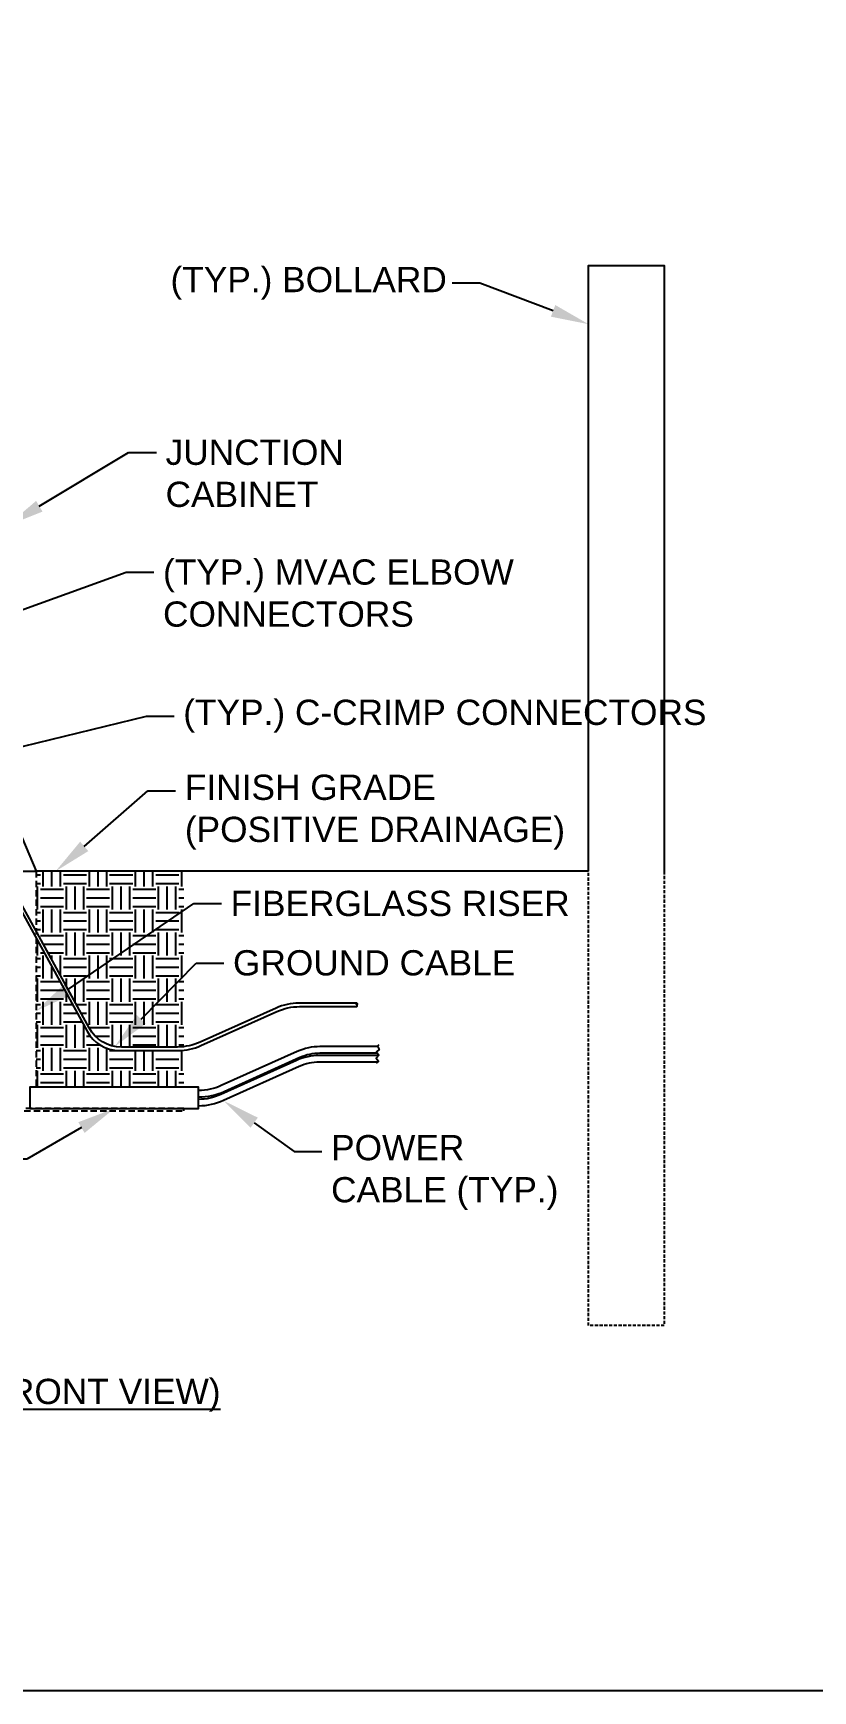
# Model space of a CAD drawing. Header units: feet. Extents: x -689 to 1837, y -511 to 1546.
# Drawn here: x 188.5 to 250.2, y 436.1 to 567.4 of the extents above; entities that cross this region are included whole.
import ezdxf
from ezdxf import colors
from ezdxf.entities.mleader import LeaderData, LeaderLine
from ezdxf.enums import TextEntityAlignment as Align
from ezdxf.math import Vec2, Vec3

# ---------------------------------------------------------------- set-up
doc = ezdxf.new("R2010")
doc.units = ezdxf.units.FT
doc.header["$MEASUREMENT"] = 0
doc.linetypes.add('HIDDEN', pattern=[0.375, 0.25, -0.125])
for name, color, linetype in [('E-CABL-ACF', 1, 'AC_CABLE_FEEDER'), ('E-COND-PVC', 4, 'Continuous'), ('E-DETL-1', 7, 'Continuous'), ('E-EQPM-ENCL', 8, 'Continuous'), ('E-FIN-GR', 4, 'Continuous'), ('E-HATCH', 9, 'Continuous'), ('G-ANNO-TEXT', 1, 'Continuous'), ('G-ANNO-TEXT @ 20', 1, 'Continuous')]:
    doc.layers.add(name, color=color, linetype=linetype)
doc.layers.add('G-NPLT', color=67, linetype='Continuous', plot=False)
doc.styles.add('NEI-A', font='arial.ttf')
doc.styles.get("Standard").update_dxf_attribs({"font": 'arial.ttf'})
doc.linetypes.add('AC_CABLE_FEEDER', pattern='A,0.2,-0.05,0,-0.05,0.2,-0.12,["ACF",Standard,S=0.1,R=0,X=-0.05,Y=-0.05],-0.3,0.2,-0.05,0,-0.05', length=1.22)

# ---------------------------------------------------------------- blocks, each defined once
blk = doc.blocks.new('DETAIL_TITLE')
blk.add_circle((0.592, -0.513), 0.25)
at = {"style": 'NEI-A'}
blk.add_attdef('DETAIL_TITLE_001', (0.91, -0.485), '', height=0.2, dxfattribs=at)
at = {"style": 'NEI-A', "flags": 8}
blk.add_attdef('#', text='', height=0.2, dxfattribs=at).set_placement((0.592, -0.511), align=Align.MIDDLE_CENTER)
at = {"style": 'NEI-A'}
for tag, p in [('SCALE:', (0.939, -0.738)), ('1"_=_', (1.547, -0.738))]:
    blk.add_attdef(tag, text='', height=0.1, dxfattribs=at).set_placement(p, align=Align.BOTTOM_LEFT)

msp = doc.modelspace()

# ---------------------------------------------------------------- linework, layer by layer
at = {"layer": 'E-CABL-ACF', "linetype": 'Continuous', "flags": 128}
msp.add_lwpolyline([(215.72788, 487.11587), (211.16352, 487.11587, 0.106093529), (209.36479, 486.72985), (203.35194, 484.02451, -0.106093529), (201.5532, 483.6385)], format="xyb", dxfattribs=at)
at = {"layer": 'E-COND-PVC'}
msp.add_lwpolyline([(188.18435, 482.21007), (201.5532, 482.21007), (201.5532, 483.89888), (188.18435, 483.89888)], close=True, dxfattribs=at)
at = {"layer": 'E-DETL-1', "color": 64, "linetype": 'Continuous', "flags": 128}
msp.add_lwpolyline([(214.07654, 490.28815, 0.512701525), (214.07654, 490.42514, -0.512701525), (214.07654, 490.56214, -0.512701525), (214.07654, 490.42514, 0.512701525)], format="xyb", dxfattribs=at)
at = {"layer": 'E-EQPM-ENCL', "linetype": 'Continuous', "ltscale": 2, "flags": 128}
for points in [[(187.03253, 504.94755), (188.68435, 501.01389)], [(121.6471, 501.01389), (188.68435, 501.01389)]]:
    msp.add_lwpolyline(points, dxfattribs=at)
at = {"layer": 'E-EQPM-ENCL', "linetype": 'HIDDEN', "ltscale": 2, "flags": 128}
msp.add_lwpolyline([(188.68435, 501.01389), (188.68435, 483.89888)], dxfattribs=at)
at = {"layer": 'E-EQPM-ENCL', "linetype": 'HIDDEN', "ltscale": 2}
msp.add_lwpolyline([(145.74869, 482.01718), (200.37464, 482.01718), (200.37464, 482.21007), (145.85097, 482.21007)], dxfattribs=at)
at = {"layer": 'G-ANNO-TEXT'}
msp.add_lwpolyline([(215.81699, 487.2695), (215.70957, 487.14892), (215.86063, 486.87617), (215.63508, 486.7072), (215.83898, 486.42924), (215.60427, 486.21226), (215.78832, 485.95849), (215.61734, 485.80193)], dxfattribs=at)
at = {"layer": 'G-NPLT'}
msp.add_lwpolyline([(0, 877.3502), (496, 877.3502), (496, 436.069), (0, 436.069)], close=True, dxfattribs=at)

# ---------------------------------------------------------------- block references
at = {"layer": 'G-ANNO-TEXT @ 20'}
ref = msp.add_blockref('DETAIL_TITLE', (117.55692, 463.08292), dxfattribs=dict(at, xscale=10, yscale=10, zscale=10))
ref.add_attrib('#', '5', dxfattribs={"layer": '0', "height": 2, "style": 'NEI-A'}).set_placement((123.47892, 457.97392), align=Align.MIDDLE_CENTER)
ref.add_attrib('DETAIL_TITLE_001', '%%U4-WAY MEDIUM VOLTAGE JUNCTION BOX (FRONT VIEW)', (126.62041, 458.79607), dxfattribs={"layer": '0', "height": 2, "style": 'NEI-A'})
ref.add_attrib('SCALE:', 'SCALE:', dxfattribs={"layer": '0', "height": 1, "style": 'NEI-A'}).set_placement((126.94341, 457.23898), align=Align.TOP_LEFT)
ref.add_attrib('1"_=_', 'NTS', dxfattribs={"layer": '0', "height": 1, "style": 'NEI-A'}).set_placement((132.54066, 457.21455), align=Align.TOP_LEFT)

# ---------------------------------------------------------------- next in the draw order: leaders
at = {"layer": 'G-ANNO-TEXT'}
ml = msp.add_multileader_mtext('Standard', dxfattribs=at)
ml.set_content('\\pxsm1;JUNCTION CABINET', color=256, style='NEI-A')
ml.set_leader_properties()
ml.build(insert=Vec2(0, 0))
ml.multileader.update_dxf_attribs({"dogleg_length": 3, "arrow_head_size": 3})
ctx = ml.context
ctx.base_point, ctx.char_height, ctx.arrow_head_size, ctx.landing_gap_size, ctx.plane_origin = Vec3(198.20588, 534.19714), 2, 3, 0.73064, Vec3(173.96159, 516.48097)
notes = []
notes.append((ctx, [(0, (1, 1, 0), (196.01395, 534.19714), (1, 0), 2.19193, [(0, [(186.36798, 528.38536)], 0, [])])]))
ctx.mtext.insert, ctx.mtext.width, ctx.mtext.line_spacing_factor, ctx.mtext.flow_direction = Vec3(198.93652, 535.21419), 9.8540412, 0.6, 5
ctx.mtext.has_bg_fill, ctx.mtext.bg_color, ctx.mtext.bg_scale_factor, ctx.mtext.bg_transparency, ctx.mtext.use_window_bg_color = 1, -1073741824, 1.5, 0, 1
ml = msp.add_multileader_mtext('Standard', dxfattribs=at)
ml.set_content('\\pxsm1;(TYP.) MVAC ELBOW CONNECTORS', color=256, style='NEI-A')
ml.set_leader_properties()
ml.build(insert=Vec2(0, 0))
ml.multileader.update_dxf_attribs({"dogleg_length": 3, "arrow_head_size": 3})
ctx = ml.context
ctx.base_point, ctx.char_height, ctx.arrow_head_size, ctx.landing_gap_size, ctx.plane_origin = Vec3(198.00388, 524.70834), 2, 3, 0.73064, Vec3(179.89717, 494.01976)
notes.append((ctx, [(0, (1, 1, 0), (195.81195, 524.70834), (1, 0), 2.19193, [(0, [(180.33057, 519.10339)], 0, [])])]))
ctx.mtext.insert, ctx.mtext.width, ctx.mtext.defined_height, ctx.mtext.line_spacing_factor, ctx.mtext.flow_direction = Vec3(198.73453, 525.72539), 27.7801745, 9.09263, 0.6, 5
ctx.mtext.has_bg_fill, ctx.mtext.bg_color, ctx.mtext.bg_scale_factor, ctx.mtext.bg_transparency, ctx.mtext.use_window_bg_color = 1, -1073741824, 1.5, 0, 1
ml = msp.add_multileader_mtext('Standard', dxfattribs=at)
ml.set_content('\\pxsm1,t2;FINISH GRADE \\P\\ptz;(POSITIVE DRAINAGE)', color=256, style='NEI-A')
ml.set_leader_properties()
ml.build(insert=Vec2(0, 0))
ml.multileader.update_dxf_attribs({"dogleg_length": 3, "arrow_head_size": 3})
ctx = ml.context
ctx.base_point, ctx.char_height, ctx.arrow_head_size, ctx.landing_gap_size, ctx.plane_origin = Vec3(199.73284, 507.37262), 2, 3, 0.73064, Vec3(174.00108, 481.95953)
notes.append((ctx, [(0, (1, 1, 0), (197.54091, 507.37262), (1, 0), 2.19193, [(0, [(190.23301, 501.01389)], 0, [])])]))
ctx.mtext.insert, ctx.mtext.width, ctx.mtext.defined_height, ctx.mtext.line_spacing_factor, ctx.mtext.flow_direction = Vec3(200.46348, 508.66662), 39.3140715, 7.10807, 0.6, 5
ctx.mtext.has_bg_fill, ctx.mtext.bg_color, ctx.mtext.bg_scale_factor, ctx.mtext.bg_transparency, ctx.mtext.use_window_bg_color = 1, -1073741824, 1.5, 0, 1
ml = msp.add_multileader_mtext('Standard', dxfattribs=at)
ml.set_content('\\pxsm1;8" SCH. 40 (TYP.)', color=256, style='NEI-A')
ml.set_leader_properties()
ml.build(insert=Vec2(0, 0))
ml.multileader.update_dxf_attribs({"dogleg_length": 3, "arrow_head_size": 3})
ctx = ml.context
ctx.base_point, ctx.char_height, ctx.arrow_head_size, ctx.landing_gap_size, ctx.plane_origin = Vec3(161.79427, 478.19328), 2, 3, 0.73064, Vec3(155.40413, 453.82601)
notes.append((ctx, [(1, (1, 1, 0), (187.96181, 478.19328), (-1, 0), 2.19193, [(0, [(194.86878, 482.21007)], 0, [])])]))
ctx.mtext.insert, ctx.mtext.width, ctx.mtext.defined_height, ctx.mtext.line_spacing_factor, ctx.mtext.flow_direction = Vec3(162.52491, 479.48728), 23.5039303, 6.3164, 0.6, 5
ctx.mtext.has_bg_fill, ctx.mtext.bg_color, ctx.mtext.bg_scale_factor, ctx.mtext.bg_transparency, ctx.mtext.use_window_bg_color = 1, -1073741824, 1.5, 0, 1
ml = msp.add_multileader_mtext('Standard', dxfattribs=at)
ml.set_content('\\pxsm1;POWER CABLE (TYP.)', color=256, style='NEI-A')
ml.set_leader_properties()
ml.build(insert=Vec2(0, 0))
ml.multileader.update_dxf_attribs({"dogleg_length": 3, "arrow_head_size": 3})
ctx = ml.context
ctx.base_point, ctx.char_height, ctx.arrow_head_size, ctx.landing_gap_size, ctx.plane_origin = Vec3(211.31358, 478.81868), 2, 3, 0.73064, Vec3(164.05293, 454.45141)
notes.append((ctx, [(0, (1, 1, 0), (209.12165, 478.81868), (1, 0), 2.19193, [(0, [(203.51758, 482.83547)], 0, [])])]))
ctx.mtext.insert, ctx.mtext.width, ctx.mtext.defined_height, ctx.mtext.line_spacing_factor, ctx.mtext.flow_direction = Vec3(212.04423, 480.11268), 18.5253262, 6.3164, 0.6, 5
ctx.mtext.has_bg_fill, ctx.mtext.bg_color, ctx.mtext.bg_scale_factor, ctx.mtext.bg_transparency, ctx.mtext.use_window_bg_color = 1, -1073741824, 1.5, 0, 1
for ctx, leaders in notes:
    for number, flags, end, landing, length, lines in leaders:
        leader = LeaderData()
        leader.index, (leader.has_last_leader_line, leader.has_dogleg_vector, leader.attachment_direction) = number, flags
        leader.last_leader_point, leader.dogleg_vector, leader.dogleg_length = Vec3(end), Vec3(landing), length
        for number, points, colour, breaks in lines:
            line = LeaderLine()
            line.index, line.vertices, line.color, line.breaks = number, Vec3.list(points), colors.encode_raw_color(colour), breaks
            leader.lines.append(line)
        ctx.leaders.append(leader)

# ---------------------------------------------------------------- next in the draw order: linework, layer by layer
at = {"layer": 'E-CABL-ACF', "linetype": 'Continuous', "flags": 128}
for points in [[(215.72361, 486.58652), (211.16352, 486.58652, 0.106093529), (209.58199, 486.24711), (203.56913, 483.54177, -0.106093529), (201.5532, 483.10915)], [(215.8177, 486.40956), (211.11197, 486.40956, 0.106093529), (209.31323, 486.02354), (203.30038, 483.3182, -0.103121086), (201.5532, 482.93249, -0.103121086)], [(215.69461, 485.88021), (211.11197, 485.88021, 0.106093529), (209.53043, 485.54081), (203.51758, 482.83547, -0.103441263), (201.5532, 482.40311, -0.103441263)]]:
    msp.add_lwpolyline(points, format="xyb", dxfattribs=at)
at = {"layer": 'E-DETL-1', "color": 64, "linetype": 'Continuous', "flags": 128}
for points in [[(182.35973, 506.78626, -0.198591478), (182.79483, 506.4363), (192.71869, 488.32875, 0.273920873), (195.2816, 486.81078), (199.94237, 486.81078, 0.106093529), (201.74111, 487.19679), (207.75396, 489.90213, -0.106093529), (209.55269, 490.28815), (214.07654, 490.28815)], [(214.07654, 490.56214), (209.49389, 490.56214, 0.106093529), (207.69516, 490.17613), (201.68231, 487.47079, -0.106093529), (199.88357, 487.08477), (195.44388, 487.08477, -0.273920873), (192.88097, 488.60274), (182.95711, 506.71029, 0.160109262), (182.62388, 507.02192)]]:
    msp.add_lwpolyline(points, format="xyb", dxfattribs=at)
at = {"layer": 'E-FIN-GR', "flags": 128}
msp.add_lwpolyline([(232.43562, 501.01389), (188.68435, 501.01389)], dxfattribs=at)

# ---------------------------------------------------------------- next in the draw order: leaders
at = {"layer": 'G-ANNO-TEXT'}
ml = msp.add_multileader_mtext('Standard', dxfattribs=at)
ml.set_content('\\pxsm1;(TYP.) C-CRIMP CONNECTORS', color=256, style='NEI-A')
ml.set_leader_properties()
ml.build(insert=Vec2(0, 0))
ml.multileader.update_dxf_attribs({"dogleg_length": 3, "arrow_head_size": 3})
ctx = ml.context
ctx.base_point, ctx.char_height, ctx.arrow_head_size, ctx.landing_gap_size, ctx.plane_origin = Vec3(199.60638, 513.31309), 2, 3, 0.73064, Vec3(179.89717, 484.30794)
notes = []
notes.append((ctx, [(0, (1, 1, 0), (197.41445, 513.31309), (1, 0), 2.19193, [(0, [(181.27592, 509.36515)], 0, [])])]))
ctx.mtext.insert, ctx.mtext.width, ctx.mtext.defined_height, ctx.mtext.line_spacing_factor, ctx.mtext.flow_direction = Vec3(200.33702, 514.60709), 43.9011401, 6.43742, 0.6, 5
ctx.mtext.has_bg_fill, ctx.mtext.bg_color, ctx.mtext.bg_scale_factor, ctx.mtext.bg_transparency, ctx.mtext.use_window_bg_color = 1, -1073741824, 1.5, 0, 1
for ctx, leaders in notes:
    for number, flags, end, landing, length, lines in leaders:
        leader = LeaderData()
        leader.index, (leader.has_last_leader_line, leader.has_dogleg_vector, leader.attachment_direction) = number, flags
        leader.last_leader_point, leader.dogleg_vector, leader.dogleg_length = Vec3(end), Vec3(landing), length
        for number, points, colour, breaks in lines:
            line = LeaderLine()
            line.index, line.vertices, line.color, line.breaks = number, Vec3.list(points), colors.encode_raw_color(colour), breaks
            leader.lines.append(line)
        ctx.leaders.append(leader)

# ---------------------------------------------------------------- next in the draw order: hatches: boundary and pattern name
at = {"layer": 'E-HATCH'}
h = msp.add_hatch(dxfattribs=at)
h.set_pattern_fill('EARTH', color=252, scale=7.30643)
h.set_pattern_definition([(0, (104.9999, -173.9802), (1.8266074, 1.8266074), [1.826607, -1.826607]), (0, (104.9999, -173.2952), (1.8266074, 1.8266074), [1.826607, -1.826607]), (0, (104.9999, -172.6102), (1.8266074, 1.8266074), [1.826607, -1.826607]), (90, (105.2282, -172.382), (-1.8266074, 1.8266074), [1.826607, -1.826607]), (90, (105.9132, -172.382), (-1.8266074, 1.8266074), [1.826607, -1.826607]), (90, (106.5982, -172.382), (-1.8266074, 1.8266074), [1.826607, -1.826607])])
h.paths.add_polyline_path([(200.37464, 497.90749), (200.37464, 501.01389), (188.68435, 501.01389), (188.68435, 496.26009), (191.20695, 491.65723)])
h.paths.add_polyline_path([(200.37464, 497.90749), (191.20695, 491.65723), (192.88097, 488.60274, 0.273920873), (195.44388, 487.08477), (199.88357, 487.08477, 0.028070543), (200.37464, 487.11236)])
h.paths.add_polyline_path([(200.37464, 486.83215, -0.024696251), (199.94237, 486.81078), (195.2816, 486.81078, -0.273920873), (192.71869, 488.32875), (188.68435, 495.68999), (188.68435, 483.904), (193.69943, 483.89888), (200.37464, 483.89888)])
h.paths.add_polyline_path([(196.49132, 503.01267), (227.66867, 503.01267), (227.66867, 510.51142), (196.49132, 510.51142)], flags=9)

# ---------------------------------------------------------------- next in the draw order: leaders
at = {"layer": 'G-ANNO-TEXT'}
ml = msp.add_multileader_mtext('Standard', dxfattribs=at)
ml.set_content('\\pxsm1;FIBERGLASS RISER ', color=256, style='NEI-A')
ml.set_leader_properties()
ml.build(insert=Vec2(0, 0))
ml.multileader.update_dxf_attribs({"dogleg_length": 3, "arrow_head_size": 3})
ctx = ml.context
ctx.base_point, ctx.char_height, ctx.arrow_head_size, ctx.landing_gap_size, ctx.plane_origin = Vec3(203.35782, 498.44694), 2, 3, 0.73064, Vec3(176.32313, 471.29161)
notes = []
notes.append((ctx, [(0, (1, 1, 0), (201.16589, 498.44694), (1, 0), 2.19193, [(0, [(188.68435, 489.9374)], 0, [])])]))
ctx.mtext.insert, ctx.mtext.width, ctx.mtext.defined_height, ctx.mtext.line_spacing_factor, ctx.mtext.flow_direction = Vec3(204.08846, 499.46399), 29.2336201, 5.65077, 0.6, 5
ctx.mtext.has_bg_fill, ctx.mtext.bg_color, ctx.mtext.bg_scale_factor, ctx.mtext.bg_transparency, ctx.mtext.use_window_bg_color = 1, -1073741824, 1.5, 0, 1
for ctx, leaders in notes:
    for number, flags, end, landing, length, lines in leaders:
        leader = LeaderData()
        leader.index, (leader.has_last_leader_line, leader.has_dogleg_vector, leader.attachment_direction) = number, flags
        leader.last_leader_point, leader.dogleg_vector, leader.dogleg_length = Vec3(end), Vec3(landing), length
        for number, points, colour, breaks in lines:
            line = LeaderLine()
            line.index, line.vertices, line.color, line.breaks = number, Vec3.list(points), colors.encode_raw_color(colour), breaks
            leader.lines.append(line)
        ctx.leaders.append(leader)

# ---------------------------------------------------------------- next in the draw order: linework, layer by layer
at = {"layer": 'E-EQPM-ENCL', "flags": 128}
msp.add_lwpolyline([(232.43562, 501.01389), (232.43562, 549.01389), (238.43562, 549.01389), (238.43562, 501.01389)], dxfattribs=at)
at = {"layer": 'E-EQPM-ENCL', "linetype": 'HIDDEN', "flags": 128}
msp.add_lwpolyline([(238.43562, 501.01389), (238.43562, 465.01389), (232.43562, 465.01389), (232.43562, 501.01389)], dxfattribs=at)

# ---------------------------------------------------------------- next in the draw order: leaders
at = {"layer": 'G-ANNO-TEXT'}
ml = msp.add_multileader_mtext('Standard', dxfattribs=at)
ml.set_content('\\pxsm1;GROUND CABLE', color=256, style='NEI-A')
ml.set_leader_properties()
ml.build(insert=Vec2(0, 0))
ml.multileader.update_dxf_attribs({"dogleg_length": 3, "arrow_head_size": 3})
ctx = ml.context
ctx.base_point, ctx.char_height, ctx.arrow_head_size, ctx.landing_gap_size, ctx.plane_origin = Vec3(203.54578, 493.74135), 2, 3, 0.73064, Vec3(169.04395, 509.48043)
notes = []
notes.append((ctx, [(0, (1, 1, 0), (201.35385, 493.74135), (1, 0), 2.19193, [(0, [(194.91783, 487.13251)], 0, [])])]))
ctx.mtext.insert, ctx.mtext.width, ctx.mtext.defined_height, ctx.mtext.line_spacing_factor, ctx.mtext.flow_direction = Vec3(204.27642, 494.75841), 23.9494315, 3.59768, 0.6, 5
ctx.mtext.has_bg_fill, ctx.mtext.bg_color, ctx.mtext.bg_scale_factor, ctx.mtext.bg_transparency, ctx.mtext.use_window_bg_color = 1, -1073741824, 1.5, 0, 1
for ctx, leaders in notes:
    for number, flags, end, landing, length, lines in leaders:
        leader = LeaderData()
        leader.index, (leader.has_last_leader_line, leader.has_dogleg_vector, leader.attachment_direction) = number, flags
        leader.last_leader_point, leader.dogleg_vector, leader.dogleg_length = Vec3(end), Vec3(landing), length
        for number, points, colour, breaks in lines:
            line = LeaderLine()
            line.index, line.vertices, line.color, line.breaks = number, Vec3.list(points), colors.encode_raw_color(colour), breaks
            leader.lines.append(line)
        ctx.leaders.append(leader)

# ---------------------------------------------------------------- next in the draw order: leaders
ml = msp.add_multileader_mtext('Standard', dxfattribs=at)
ml.set_content('(TYP.) BOLLARD', color=256, style='NEI-A')
ml.set_leader_properties()
ml.build(insert=Vec2(0, 0))
ml.multileader.update_dxf_attribs({"dogleg_length": 2.19193, "arrow_head_size": 3})
ctx = ml.context
ctx.base_point, ctx.char_height, ctx.arrow_head_size, ctx.landing_gap_size, ctx.plane_origin = Vec3(198.59565, 547.60319), 2, 3, 0.73064, Vec3(213.21428, 496.43947)
notes = []
notes.append((ctx, [(1, (1, 1, 0), (223.82185, 547.60319), (-1, 0), 2.19193, [(0, [(232.43562, 544.36116)], 0, [])])]))
ctx.mtext.insert, ctx.mtext.width, ctx.mtext.line_spacing_factor, ctx.mtext.flow_direction = Vec3(199.32629, 548.89719), 22.3321391, 0.6, 5
ctx.mtext.has_bg_fill, ctx.mtext.bg_color, ctx.mtext.bg_scale_factor, ctx.mtext.bg_transparency, ctx.mtext.use_window_bg_color = 1, -1073741824, 1.5, 0, 1
for ctx, leaders in notes:
    for number, flags, end, landing, length, lines in leaders:
        leader = LeaderData()
        leader.index, (leader.has_last_leader_line, leader.has_dogleg_vector, leader.attachment_direction) = number, flags
        leader.last_leader_point, leader.dogleg_vector, leader.dogleg_length = Vec3(end), Vec3(landing), length
        for number, points, colour, breaks in lines:
            line = LeaderLine()
            line.index, line.vertices, line.color, line.breaks = number, Vec3.list(points), colors.encode_raw_color(colour), breaks
            leader.lines.append(line)
        ctx.leaders.append(leader)

doc.saveas('drawing.dxf')
